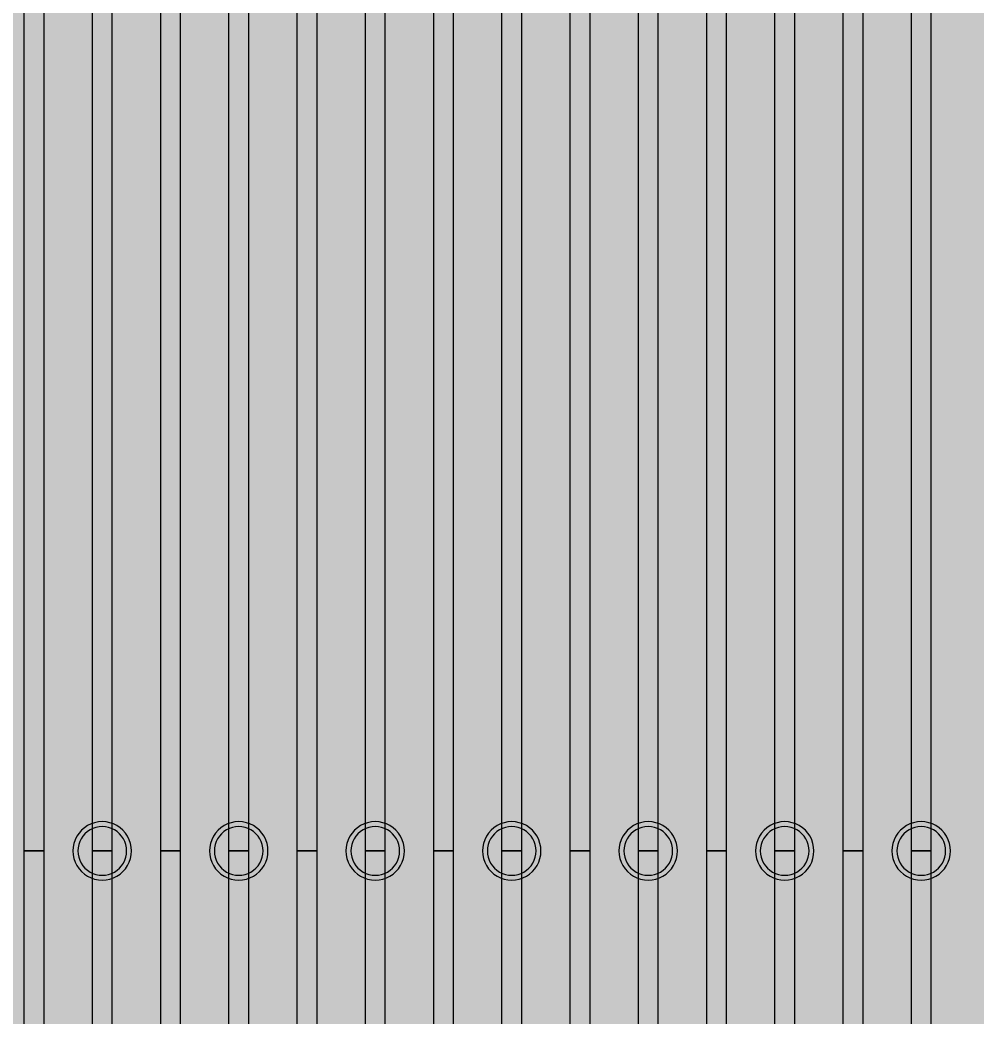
# Model space of a CAD drawing. Header units: metres. Extents: x -7231 to 10969, y -37556 to 1873.
# Drawn here: x 1087.1 to 1185.2, y -16649 to -16546.6 of the extents above; entities that cross this region are included whole.
import ezdxf

# ---------------------------------------------------------------- set-up
doc = ezdxf.new("R2010")
doc.units = ezdxf.units.M
for name, color, linetype in [('Metal1', 4, 'CONTINUOUS'), ('Metal2', 3, 'CONTINUOUS'), ('Polyimide', 7, 'CONTINUOUS')]:
    doc.layers.add(name, color=color, linetype=linetype)

msp = doc.modelspace()

# ---------------------------------------------------------------- hatches: boundary and pattern name
at = {"layer": 'Polyimide'}
msp.add_hatch(color=7, dxfattribs=at).paths.add_polyline_path([(4065.69, -468), (4066.67, -501.99), (4068.51, -535.99), (4071.41, -569.99), (4075.54, -603.99), (4081.04, -637.99), (4088.01, -671.99), (4096.52, -705.98), (4106.62, -739.98), (4118.33, -773.98), (4131.63, -807.98), (4146.49, -841.98), (4162.87, -875.98), (4180.68, -909.97), (4199.83, -943.97), (4220.22, -977.97), (4241.73, -1011.97), (4264.21, -1045.97), (4287.52, -1079.96), (4311.51, -1113.96), (4336.01, -1147.96), (4360.86, -1181.96), (4385.88, -1215.96), (4410.89, -1249.96), (4435.74, -1283.95), (4460.24, -1317.95), (4484.23, -1351.95), (4507.54, -1385.95), (4530.02, -1419.95), (4551.53, -1453.94), (4571.92, -1487.94), (4591.07, -1521.94), (4608.88, -1555.94), (4625.26, -1589.94), (4640.12, -1623.94), (4653.42, -1657.93), (4665.13, -1691.93), (4675.23, -1725.93), (4683.74, -1759.93), (4690.71, -1793.93), (4696.21, -1827.93), (4700.34, -1861.92), (4703.24, -1895.92), (4705.08, -1929.92), (4706.06, -1963.92), (4706.44, -1997.92), (4706.5, -2031.91), (4706.5, -4793.02), (4709.95, -4838.39), (4720.22, -4882.71), (4737.08, -4924.98), (4760.13, -4964.2), (4788.85, -4999.49), (4822.58, -5030.03), (4860.53, -5055.12), (4901.85, -5074.18), (4901.85, -5074.18), (4970.68, -5105.23), (5034.7, -5145.26), (5092.76, -5193.54), (5143.8, -5249.19), (5186.89, -5311.2), (5221.24, -5378.44), (5246.23, -5449.69), (5261.41, -5523.66), (5266.5, -5599), (5261.41, -5674.34), (5246.23, -5748.31), (5221.24, -5819.56), (5186.89, -5886.8), (5143.8, -5948.81), (5092.76, -6004.46), (5034.7, -6052.74), (4970.68, -6092.77), (4901.85, -6123.82), (4860.53, -6142.88), (4822.58, -6167.97), (4788.85, -6198.51), (4760.13, -6233.8), (4737.08, -6273.02), (4720.22, -6315.29), (4709.95, -6359.61), (4706.5, -6404.98), (4706.5, -9221.52), (4709.95, -9266.88), (4720.22, -9311.21), (4737.08, -9353.47), (4760.13, -9392.7), (4788.85, -9427.98), (4822.58, -9458.52), (4860.53, -9483.61), (4901.85, -9502.67), (4970.68, -9533.72), (5034.7, -9573.75), (5092.76, -9622.03), (5143.8, -9677.68), (5186.89, -9739.69), (5221.24, -9806.94), (5246.23, -9878.19), (5261.41, -9952.16), (5266.5, -10027.49), (5261.41, -10102.83), (5246.23, -10176.8), (5221.24, -10248.05), (5186.89, -10315.3), (5143.8, -10377.31), (5092.76, -10432.96), (5034.7, -10481.24), (4970.68, -10521.27), (4901.85, -10552.32), (4860.53, -10571.38), (4822.58, -10596.46), (4788.85, -10627), (4760.13, -10662.29), (4737.08, -10701.52), (4720.22, -10743.78), (4709.95, -10788.1), (4706.5, -10833.47), (4706.5, -13650.01), (4709.95, -13695.38), (4720.22, -13739.7), (4737.08, -13781.96), (4760.13, -13821.19), (4788.85, -13856.48), (4822.58, -13887.02), (4860.53, -13912.11), (4901.85, -13931.17), (4970.68, -13962.22), (5034.7, -14002.25), (5092.76, -14050.53), (5143.8, -14106.18), (5186.89, -14168.19), (5221.24, -14235.43), (5246.23, -14306.68), (5261.41, -14380.65), (5266.5, -14455.99), (5261.41, -14531.33), (5246.23, -14605.29), (5221.24, -14676.55), (5186.89, -14743.79), (5143.8, -14805.8), (5092.76, -14861.45), (5034.7, -14909.73), (4970.68, -14949.76), (4901.85, -14980.81), (4860.53, -14999.87), (4822.58, -15024.96), (4788.85, -15055.5), (4760.13, -15090.79), (4737.08, -15130.01), (4720.22, -15172.27), (4709.95, -15216.6), (4706.5, -15261.97), (4706.5, -15455.99), (4720.95, -15750.04), (4764.14, -16041.26), (4835.68, -16326.84), (4934.86, -16604.04), (5060.74, -16870.18), (5212.09, -17122.7), (5387.47, -17359.17), (5585.18, -17577.31), (5803.32, -17775.02), (6039.79, -17950.4), (6292.31, -18101.75), (6558.45, -18227.63), (6835.65, -18326.81), (7121.23, -18398.34), (7412.45, -18441.54), (7706.5, -18455.99), (9969.01, -18455.99), (10047.42, -18459.84), (10125.08, -18471.36), (10201.23, -18490.44), (10275.15, -18516.89), (10346.12, -18550.45), (10413.46, -18590.81), (10476.52, -18637.58), (10534.69, -18690.3), (10587.41, -18748.47), (10634.18, -18811.53), (10674.54, -18878.87), (10708.11, -18949.84), (10734.56, -19023.76), (10753.63, -19099.92), (10765.15, -19177.58), (10769.01, -19255.99), (10769.01, -20895.8), (10730.24, -20951.41), (10694.6, -21009.08), (10662.21, -21068.63), (10633.17, -21129.89), (10607.55, -21192.66), (10585.45, -21256.74), (10566.93, -21321.96), (10552.05, -21388.09), (10540.84, -21454.95), (10533.35, -21522.33), (10529.6, -21590.02), (10529.6, -21657.81), (10533.35, -21725.5), (10540.84, -21792.87), (10552.05, -21859.73), (10566.93, -21925.87), (10585.45, -21991.08), (10607.55, -22055.17), (10633.17, -22117.94), (10662.21, -22179.19), (10694.6, -22238.74), (10730.24, -22296.41), (10769.01, -22352.03), (10769.01, -32454.24), (10728.74, -32510.49), (10691.72, -32568.92), (10658.05, -32629.35), (10627.85, -32691.58), (10601.2, -32755.42), (10578.21, -32820.67), (10558.93, -32887.1), (10543.44, -32954.52), (10531.77, -33022.71), (10523.97, -33091.44), (10520.07, -33160.51), (10520.07, -33229.69), (10523.97, -33298.75), (10531.77, -33367.49), (10543.44, -33435.67), (10558.93, -33503.09), (10578.21, -33569.53), (10601.2, -33634.77), (10627.85, -33698.61), (10658.05, -33760.85), (10691.72, -33821.28), (10728.74, -33879.71), (10769.01, -33935.96), (10769.01, -36556), (10765.15, -36634.41), (10753.63, -36712.07), (10734.56, -36788.23), (10708.11, -36862.15), (10674.54, -36933.12), (10634.18, -37000.46), (10587.41, -37063.51), (10534.69, -37121.69), (10476.52, -37174.41), (10413.46, -37221.18), (10346.12, -37261.54), (10275.15, -37295.1), (10201.23, -37321.55), (10125.08, -37340.63), (10047.42, -37352.15), (9969.01, -37356), (-6231.01, -37356), (-6309.42, -37352.15), (-6387.08, -37340.63), (-6463.23, -37321.55), (-6537.15, -37295.1), (-6608.12, -37261.54), (-6675.46, -37221.18), (-6738.52, -37174.41), (-6796.69, -37121.69), (-6849.41, -37063.51), (-6896.18, -37000.46), (-6936.54, -36933.12), (-6970.11, -36862.15), (-6996.56, -36788.23), (-7015.63, -36712.07), (-7027.15, -36634.41), (-7031.01, -36556), (-7031.01, -33936), (-6990.74, -33879.75), (-6953.7, -33821.31), (-6920.03, -33760.88), (-6889.82, -33698.64), (-6863.18, -33634.8), (-6840.18, -33569.55), (-6820.9, -33503.11), (-6805.4, -33435.69), (-6793.74, -33367.49), (-6785.94, -33298.75), (-6782.03, -33229.68), (-6782.03, -33160.5), (-6785.94, -33091.43), (-6793.74, -33022.69), (-6805.4, -32954.5), (-6820.9, -32887.07), (-6840.18, -32820.63), (-6863.18, -32755.39), (-6889.82, -32691.54), (-6920.03, -32629.3), (-6953.7, -32568.87), (-6990.74, -32510.43), (-7031.01, -32454.18), (-7031.01, -22364.83), (-6990.74, -22308.58), (-6953.7, -22250.14), (-6920.03, -22189.71), (-6889.82, -22127.47), (-6863.18, -22063.62), (-6840.18, -21998.38), (-6820.9, -21931.94), (-6805.4, -21864.51), (-6793.74, -21796.32), (-6785.94, -21727.58), (-6782.03, -21658.51), (-6782.03, -21589.33), (-6785.94, -21520.26), (-6793.74, -21451.52), (-6805.4, -21383.32), (-6820.9, -21315.9), (-6840.18, -21249.46), (-6863.18, -21184.21), (-6889.82, -21120.37), (-6920.03, -21058.13), (-6953.7, -20997.7), (-6990.74, -20939.26), (-7031.01, -20883.01), (-7031.01, -19255.99), (-7027.15, -19177.58), (-7015.63, -19099.92), (-6996.56, -19023.76), (-6970.11, -18949.84), (-6936.54, -18878.87), (-6896.18, -18811.53), (-6849.41, -18748.47), (-6796.69, -18690.3), (-6738.52, -18637.58), (-6675.46, -18590.81), (-6608.12, -18550.45), (-6537.15, -18516.89), (-6463.23, -18490.44), (-6387.08, -18471.36), (-6309.42, -18459.84), (-6231.01, -18455.99), (-3968.5, -18455.99), (-3674.45, -18441.54), (-3383.23, -18398.34), (-3097.65, -18326.81), (-2820.45, -18227.63), (-2554.31, -18101.75), (-2301.79, -17950.4), (-2065.32, -17775.02), (-1847.18, -17577.31), (-1649.47, -17359.17), (-1474.09, -17122.7), (-1322.74, -16870.18), (-1196.86, -16604.04), (-1097.68, -16326.84), (-1026.14, -16041.26), (-982.95, -15750.04), (-968.5, -15455.99), (-968.5, -15261.97), (-971.95, -15216.6), (-982.22, -15172.27), (-999.08, -15130.01), (-1022.13, -15090.79), (-1050.85, -15055.5), (-1084.58, -15024.96), (-1122.53, -14999.87), (-1163.85, -14980.81), (-1232.68, -14949.76), (-1296.7, -14909.73), (-1354.76, -14861.45), (-1405.8, -14805.8), (-1448.89, -14743.79), (-1483.24, -14676.55), (-1508.23, -14605.29), (-1523.41, -14531.33), (-1528.5, -14455.99), (-1523.41, -14380.65), (-1508.23, -14306.68), (-1483.24, -14235.43), (-1448.89, -14168.19), (-1405.8, -14106.18), (-1354.76, -14050.53), (-1296.7, -14002.25), (-1232.68, -13962.22), (-1163.85, -13931.17), (-1122.53, -13912.11), (-1084.58, -13887.02), (-1050.85, -13856.48), (-1022.13, -13821.19), (-999.08, -13781.96), (-982.22, -13739.7), (-971.95, -13695.38), (-968.5, -13650.01), (-968.5, -12309.64), (-971.95, -12264.27), (-982.22, -12219.94), (-999.08, -12177.68), (-1022.13, -12138.46), (-1050.85, -12103.17), (-1084.58, -12072.63), (-1122.53, -12047.54), (-1163.85, -12028.48), (-1232.68, -11997.43), (-1296.7, -11957.4), (-1354.76, -11909.12), (-1405.8, -11853.47), (-1448.89, -11791.46), (-1483.24, -11724.22), (-1508.23, -11652.96), (-1523.41, -11579), (-1528.5, -11503.66), (-1523.41, -11428.32), (-1508.23, -11354.35), (-1483.24, -11283.1), (-1448.89, -11215.86), (-1405.8, -11153.85), (-1354.76, -11098.2), (-1296.7, -11049.92), (-1232.68, -11009.89), (-1163.85, -10978.84), (-1122.53, -10959.78), (-1084.58, -10934.69), (-1050.85, -10904.15), (-1022.13, -10868.86), (-999.08, -10829.63), (-982.22, -10787.37), (-971.95, -10743.05), (-968.5, -10697.68), (-968.5, -9357.31), (-971.95, -9311.94), (-982.22, -9267.62), (-999.08, -9225.35), (-1022.13, -9186.13), (-1050.85, -9150.84), (-1084.58, -9120.3), (-1122.53, -9095.21), (-1163.85, -9076.15), (-1163.85, -9076.15), (-1232.68, -9045.1), (-1296.7, -9005.07), (-1354.76, -8956.79), (-1405.8, -8901.14), (-1448.89, -8839.13), (-1483.24, -8771.89), (-1508.23, -8700.64), (-1523.41, -8626.67), (-1528.5, -8551.33), (-1523.41, -8475.99), (-1508.23, -8402.02), (-1483.24, -8330.77), (-1448.89, -8263.53), (-1405.8, -8201.52), (-1354.76, -8145.87), (-1296.7, -8097.59), (-1232.68, -8057.56), (-1163.85, -8026.51), (-1163.85, -8026.51), (-1122.53, -8007.45), (-1084.58, -7982.36), (-1050.85, -7951.82), (-1022.13, -7916.53), (-999.08, -7877.31), (-982.22, -7835.04), (-971.95, -7790.72), (-968.5, -7745.35), (-968.5, -6404.98), (-971.95, -6359.61), (-982.22, -6315.29), (-999.08, -6273.02), (-1022.13, -6233.8), (-1050.85, -6198.51), (-1084.58, -6167.97), (-1122.53, -6142.88), (-1163.85, -6123.82), (-1163.85, -6123.82), (-1232.68, -6092.77), (-1296.7, -6052.74), (-1354.76, -6004.46), (-1405.8, -5948.81), (-1448.89, -5886.8), (-1483.24, -5819.56), (-1508.23, -5748.31), (-1523.41, -5674.34), (-1528.5, -5599), (-1523.41, -5523.66), (-1508.23, -5449.69), (-1483.24, -5378.44), (-1448.89, -5311.2), (-1405.8, -5249.19), (-1354.76, -5193.54), (-1296.7, -5145.26), (-1232.68, -5105.23), (-1163.85, -5074.18), (-1163.85, -5074.18), (-1122.53, -5055.12), (-1084.58, -5030.03), (-1050.85, -4999.49), (-1022.13, -4964.2), (-999.08, -4924.98), (-982.22, -4882.71), (-971.95, -4838.39), (-968.5, -4793.02), (-968.5, -2031.91), (-968.44, -1997.92), (-968.06, -1963.92), (-967.05, -1929.92), (-965.18, -1895.92), (-962.22, -1861.92), (-958.01, -1827.93), (-952.41, -1793.93), (-945.31, -1759.93), (-936.64, -1725.93), (-926.35, -1691.93), (-914.43, -1657.93), (-900.88, -1623.94), (-885.74, -1589.94), (-869.05, -1555.94), (-850.91, -1521.94), (-831.4, -1487.94), (-810.63, -1453.94), (-788.72, -1419.95), (-765.82, -1385.95), (-742.07, -1351.95), (-717.63, -1317.95), (-692.67, -1283.95), (-667.36, -1249.96), (-641.88, -1215.96), (-616.39, -1181.96), (-591.08, -1147.96), (-566.12, -1113.96), (-541.68, -1079.96), (-517.93, -1045.97), (-495.03, -1011.97), (-473.12, -977.97), (-452.35, -943.97), (-432.84, -909.97), (-414.7, -875.98), (-398.01, -841.98), (-382.87, -807.98), (-369.32, -773.98), (-357.4, -739.98), (-347.11, -705.98), (-338.44, -671.99), (-331.34, -637.99), (-325.74, -603.99), (-321.53, -569.99), (-318.57, -535.99), (-316.7, -501.99), (-315.69, -468), (-315.31, -434), (-315.25, -400), (-315.25, 401), (-315.25, 451), (-315.25, 1644), (-270.25, 1644), (-270.03, 1637.13), (-269.35, 1630.29), (-268.23, 1623.52), (-266.67, 1616.82), (-264.68, 1610.25), (-262.26, 1603.82), (-259.42, 1597.56), (-256.18, 1591.5), (-252.55, 1585.67), (-248.55, 1580.08), (-244.19, 1574.77), (-239.5, 1569.75), (-234.48, 1565.06), (-229.17, 1560.7), (-223.58, 1556.7), (-217.75, 1553.07), (-211.69, 1549.83), (-205.43, 1546.99), (-199, 1544.57), (-192.43, 1542.58), (-185.73, 1541.02), (-178.96, 1539.9), (-172.12, 1539.22), (-165.25, 1539), (-158.38, 1539.22), (-151.54, 1539.9), (-144.77, 1541.02), (-138.07, 1542.58), (-131.5, 1544.57), (-125.07, 1546.99), (-118.81, 1549.83), (-112.75, 1553.07), (-106.92, 1556.7), (-101.33, 1560.7), (-96.02, 1565.06), (-91, 1569.75), (-86.31, 1574.77), (-81.95, 1580.08), (-77.95, 1585.67), (-74.32, 1591.5), (-71.08, 1597.56), (-68.24, 1603.82), (-65.82, 1610.25), (-63.83, 1616.82), (-62.27, 1623.52), (-61.15, 1630.29), (-60.47, 1637.13), (-60.25, 1644), (1853, 1644), (1853, 1573), (3815.25, 1573), (3815.46, 1579.54), (3816.11, 1586.05), (3817.17, 1592.51), (3818.66, 1598.88), (3820.56, 1605.14), (3822.86, 1611.27), (3825.56, 1617.23), (3828.65, 1623), (3832.1, 1628.56), (3835.91, 1633.88), (3840.07, 1638.93), (3844.54, 1643.71), (3849.32, 1648.18), (3854.37, 1652.34), (3859.69, 1656.15), (3865.25, 1659.6), (3871.02, 1662.69), (3876.98, 1665.39), (3883.11, 1667.69), (3889.37, 1669.59), (3895.74, 1671.08), (3902.2, 1672.14), (3908.71, 1672.79), (3915.25, 1673), (3921.79, 1672.79), (3928.3, 1672.14), (3934.76, 1671.08), (3941.13, 1669.59), (3947.39, 1667.69), (3953.52, 1665.39), (3959.48, 1662.69), (3965.25, 1659.6), (3970.81, 1656.15), (3976.13, 1652.34), (3981.18, 1648.18), (3985.96, 1643.71), (3990.43, 1638.93), (3994.59, 1633.88), (3998.4, 1628.56), (4001.85, 1623), (4004.94, 1617.23), (4007.64, 1611.27), (4009.94, 1605.14), (4011.84, 1598.88), (4013.33, 1592.51), (4014.39, 1586.05), (4015.04, 1579.54), (4015.25, 1573), (4065.25, 1573), (4065.25, 451), (4065.25, 401), (4065.25, -400), (4065.31, -434), (4065.69, -468)])

# ---------------------------------------------------------------- linework, layer by layer
at = {"layer": 'Metal1'}
for points in [[(1089.5, -2032), (1089.5, -16631.91), (1087.5, -16631.91), (1087.5, -2031.83)], [(1096.5, -2032), (1096.5, -16631.91), (1094.5, -16631.91), (1094.5, -2031.83)], [(1103.5, -2031.99), (1103.5, -16631.91), (1101.5, -16631.91), (1101.5, -2031.83)], [(1110.5, -2031.99), (1110.5, -16631.91), (1108.5, -16631.91), (1108.5, -2031.84)], [(1117.5, -2031.99), (1117.5, -16631.91), (1115.5, -16631.91), (1115.5, -2031.84)], [(1124.5, -2031.99), (1124.5, -16631.91), (1122.5, -16631.91), (1122.5, -2031.84)], [(1131.5, -2031.99), (1131.5, -16631.91), (1129.5, -16631.91), (1129.5, -2031.84)], [(1138.5, -2031.99), (1138.5, -16631.91), (1136.5, -16631.91), (1136.5, -2031.84)], [(1145.5, -2031.99), (1145.5, -16631.91), (1143.5, -16631.91), (1143.5, -2031.84)], [(1152.5, -2031.99), (1152.5, -16631.91), (1150.5, -16631.91), (1150.5, -2031.84)], [(1159.5, -2031.99), (1159.5, -16631.91), (1157.5, -16631.91), (1157.5, -2031.84)], [(1166.5, -2031.98), (1166.5, -16631.91), (1164.5, -16631.91), (1164.5, -2031.84)], [(1173.5, -2031.98), (1173.5, -16631.91), (1171.5, -16631.91), (1171.5, -2031.85)], [(1180.5, -2031.98), (1180.5, -16631.91), (1178.5, -16631.91), (1178.5, -2031.85)], [(1137.16, -17789.72), (1130.07, -17767.22), (1122.98, -17744.72), (1115.9, -17722.22), (1108.81, -17699.72), (1101.72, -17677.22), (1094.63, -17654.72), (1090.36, -17641.14), (1087.5, -17622.55), (1087.5, -16631.91), (1089.5, -16631.91), (1089.5, -17622.4), (1092.31, -17640.69), (1096.54, -17654.11), (1103.63, -17676.62), (1110.72, -17699.12), (1117.8, -17721.62), (1124.89, -17744.12), (1131.98, -17766.62), (1139.07, -17789.12)], [(1150.27, -17789.71), (1143.31, -17767.21), (1136.35, -17744.71), (1129.39, -17722.21), (1122.43, -17699.71), (1115.47, -17677.21), (1108.51, -17654.71), (1104.31, -17641.14), (1101.5, -17622.57), (1101.5, -16631.91), (1103.5, -16631.91), (1103.5, -17622.42), (1106.26, -17640.69), (1110.42, -17654.12), (1117.38, -17676.62), (1124.34, -17699.12), (1131.3, -17721.62), (1138.26, -17744.12), (1145.22, -17766.62), (1152.18, -17789.12)], [(1163.38, -17789.71), (1156.54, -17767.21), (1149.71, -17744.71), (1142.88, -17722.21), (1136.04, -17699.71), (1129.21, -17677.21), (1122.38, -17654.71), (1118.26, -17641.13), (1115.5, -17622.58), (1115.5, -16631.91), (1117.5, -16631.91), (1117.5, -17622.43), (1120.21, -17640.7), (1124.29, -17654.12), (1131.12, -17676.63), (1137.96, -17699.13), (1144.79, -17721.63), (1151.62, -17744.13), (1158.46, -17766.63), (1165.29, -17789.13)], [(1176.49, -17789.71), (1169.78, -17767.2), (1163.07, -17744.7), (1156.37, -17722.2), (1149.66, -17699.7), (1142.95, -17677.2), (1136.25, -17654.7), (1132.2, -17641.13), (1129.5, -17622.6), (1129.5, -16631.91), (1131.5, -16631.91), (1131.5, -17622.45), (1134.16, -17640.7), (1138.16, -17654.13), (1144.87, -17676.63), (1151.58, -17699.13), (1158.28, -17721.63), (1164.99, -17744.13), (1171.7, -17766.63), (1178.4, -17789.13)], [(1189.59, -17789.7), (1183.01, -17767.2), (1176.44, -17744.7), (1169.86, -17722.2), (1163.28, -17699.7), (1156.7, -17677.2), (1150.12, -17654.7), (1146.15, -17641.13), (1143.5, -17622.61), (1143.5, -16631.91), (1145.5, -16631.91), (1145.5, -17622.47), (1148.11, -17640.7), (1152.04, -17654.13), (1158.62, -17676.64), (1165.2, -17699.14), (1171.78, -17721.64), (1178.36, -17744.14), (1184.93, -17766.64), (1191.51, -17789.14)], [(1202.7, -17789.7), (1196.25, -17767.19), (1189.8, -17744.69), (1183.35, -17722.19), (1176.89, -17699.69), (1170.44, -17677.19), (1163.99, -17654.69), (1160.1, -17641.12), (1157.5, -17622.62), (1157.5, -16631.91), (1159.5, -16631.91), (1159.5, -17622.48), (1162.06, -17640.71), (1165.91, -17654.14), (1172.37, -17676.64), (1178.82, -17699.14), (1185.27, -17721.64), (1191.72, -17744.14), (1198.17, -17766.64), (1204.62, -17789.14)], [(1215.81, -17789.69), (1209.49, -17767.19), (1203.16, -17744.69), (1196.84, -17722.19), (1190.51, -17699.69), (1184.19, -17677.19), (1177.86, -17654.69), (1174.05, -17641.12), (1171.5, -17622.63), (1171.5, -16631.91), (1173.5, -16631.91), (1173.5, -17622.5), (1176.01, -17640.71), (1179.79, -17654.14), (1186.11, -17676.65), (1192.44, -17699.15), (1198.76, -17721.65), (1205.09, -17744.15), (1211.41, -17766.65), (1217.74, -17789.15)]]:
    msp.add_lwpolyline(points, dxfattribs=at)
for points in [[(1098.5, -16631.91), (1098.47, -16631.52), (1098.4, -16631.14), (1098.27, -16630.77), (1098.1, -16630.41), (1097.88, -16630.09), (1097.62, -16629.79), (1097.33, -16629.53), (1097, -16629.32), (1096.65, -16629.14), (1096.28, -16629.02), (1095.89, -16628.94), (1095.5, -16628.91), (1095.11, -16628.94), (1094.72, -16629.02), (1094.35, -16629.14), (1094, -16629.32), (1093.67, -16629.53), (1093.38, -16629.79), (1093.12, -16630.09), (1092.9, -16630.41), (1092.73, -16630.77), (1092.6, -16631.14), (1092.53, -16631.52), (1092.5, -16631.91), (1092.53, -16632.31), (1092.6, -16632.69), (1092.73, -16633.06), (1092.9, -16633.41), (1093.12, -16633.74), (1093.38, -16634.04), (1093.67, -16634.29), (1094, -16634.51), (1094.35, -16634.69), (1094.72, -16634.81), (1095.11, -16634.89), (1095.5, -16634.91), (1095.89, -16634.89), (1096.28, -16634.81), (1096.65, -16634.69), (1097, -16634.51), (1097.33, -16634.29), (1097.62, -16634.04), (1097.88, -16633.74), (1098.1, -16633.41), (1098.27, -16633.06), (1098.4, -16632.69), (1098.47, -16632.31), (1098.5, -16631.91)], [(1112.5, -16631.91), (1112.47, -16631.52), (1112.4, -16631.14), (1112.27, -16630.77), (1112.1, -16630.41), (1111.88, -16630.09), (1111.62, -16629.79), (1111.33, -16629.53), (1111, -16629.32), (1110.65, -16629.14), (1110.28, -16629.02), (1109.89, -16628.94), (1109.5, -16628.91), (1109.11, -16628.94), (1108.72, -16629.02), (1108.35, -16629.14), (1108, -16629.32), (1107.67, -16629.53), (1107.38, -16629.79), (1107.12, -16630.09), (1106.9, -16630.41), (1106.73, -16630.77), (1106.6, -16631.14), (1106.53, -16631.52), (1106.5, -16631.91), (1106.53, -16632.31), (1106.6, -16632.69), (1106.73, -16633.06), (1106.9, -16633.41), (1107.12, -16633.74), (1107.38, -16634.04), (1107.67, -16634.29), (1108, -16634.51), (1108.35, -16634.69), (1108.72, -16634.81), (1109.11, -16634.89), (1109.5, -16634.91), (1109.89, -16634.89), (1110.28, -16634.81), (1110.65, -16634.69), (1111, -16634.51), (1111.33, -16634.29), (1111.62, -16634.04), (1111.88, -16633.74), (1112.1, -16633.41), (1112.27, -16633.06), (1112.4, -16632.69), (1112.47, -16632.31), (1112.5, -16631.91)], [(1126.5, -16631.91), (1126.47, -16631.52), (1126.4, -16631.14), (1126.27, -16630.77), (1126.1, -16630.41), (1125.88, -16630.09), (1125.62, -16629.79), (1125.33, -16629.53), (1125, -16629.32), (1124.65, -16629.14), (1124.28, -16629.02), (1123.89, -16628.94), (1123.5, -16628.91), (1123.11, -16628.94), (1122.72, -16629.02), (1122.35, -16629.14), (1122, -16629.32), (1121.67, -16629.53), (1121.38, -16629.79), (1121.12, -16630.09), (1120.9, -16630.41), (1120.73, -16630.77), (1120.6, -16631.14), (1120.53, -16631.52), (1120.5, -16631.91), (1120.53, -16632.31), (1120.6, -16632.69), (1120.73, -16633.06), (1120.9, -16633.41), (1121.12, -16633.74), (1121.38, -16634.04), (1121.67, -16634.29), (1122, -16634.51), (1122.35, -16634.69), (1122.72, -16634.81), (1123.11, -16634.89), (1123.5, -16634.91), (1123.89, -16634.89), (1124.28, -16634.81), (1124.65, -16634.69), (1125, -16634.51), (1125.33, -16634.29), (1125.62, -16634.04), (1125.88, -16633.74), (1126.1, -16633.41), (1126.27, -16633.06), (1126.4, -16632.69), (1126.47, -16632.31), (1126.5, -16631.91)], [(1140.5, -16631.91), (1140.47, -16631.52), (1140.4, -16631.14), (1140.27, -16630.77), (1140.1, -16630.41), (1139.88, -16630.09), (1139.62, -16629.79), (1139.33, -16629.53), (1139, -16629.32), (1138.65, -16629.14), (1138.28, -16629.02), (1137.89, -16628.94), (1137.5, -16628.91), (1137.11, -16628.94), (1136.72, -16629.02), (1136.35, -16629.14), (1136, -16629.32), (1135.67, -16629.53), (1135.38, -16629.79), (1135.12, -16630.09), (1134.9, -16630.41), (1134.73, -16630.77), (1134.6, -16631.14), (1134.53, -16631.52), (1134.5, -16631.91), (1134.53, -16632.31), (1134.6, -16632.69), (1134.73, -16633.06), (1134.9, -16633.41), (1135.12, -16633.74), (1135.38, -16634.04), (1135.67, -16634.29), (1136, -16634.51), (1136.35, -16634.69), (1136.72, -16634.81), (1137.11, -16634.89), (1137.5, -16634.91), (1137.89, -16634.89), (1138.28, -16634.81), (1138.65, -16634.69), (1139, -16634.51), (1139.33, -16634.29), (1139.62, -16634.04), (1139.88, -16633.74), (1140.1, -16633.41), (1140.27, -16633.06), (1140.4, -16632.69), (1140.47, -16632.31), (1140.5, -16631.91)], [(1154.5, -16631.91), (1154.47, -16631.52), (1154.4, -16631.14), (1154.27, -16630.77), (1154.1, -16630.41), (1153.88, -16630.09), (1153.62, -16629.79), (1153.33, -16629.53), (1153, -16629.32), (1152.65, -16629.14), (1152.28, -16629.02), (1151.89, -16628.94), (1151.5, -16628.91), (1151.11, -16628.94), (1150.72, -16629.02), (1150.35, -16629.14), (1150, -16629.32), (1149.67, -16629.53), (1149.38, -16629.79), (1149.12, -16630.09), (1148.9, -16630.41), (1148.73, -16630.77), (1148.6, -16631.14), (1148.53, -16631.52), (1148.5, -16631.91), (1148.53, -16632.31), (1148.6, -16632.69), (1148.73, -16633.06), (1148.9, -16633.41), (1149.12, -16633.74), (1149.38, -16634.04), (1149.67, -16634.29), (1150, -16634.51), (1150.35, -16634.69), (1150.72, -16634.81), (1151.11, -16634.89), (1151.5, -16634.91), (1151.89, -16634.89), (1152.28, -16634.81), (1152.65, -16634.69), (1153, -16634.51), (1153.33, -16634.29), (1153.62, -16634.04), (1153.88, -16633.74), (1154.1, -16633.41), (1154.27, -16633.06), (1154.4, -16632.69), (1154.47, -16632.31), (1154.5, -16631.91)], [(1168.5, -16631.91), (1168.47, -16631.52), (1168.4, -16631.14), (1168.27, -16630.77), (1168.1, -16630.41), (1167.88, -16630.09), (1167.62, -16629.79), (1167.33, -16629.53), (1167, -16629.32), (1166.65, -16629.14), (1166.28, -16629.02), (1165.89, -16628.94), (1165.5, -16628.91), (1165.11, -16628.94), (1164.72, -16629.02), (1164.35, -16629.14), (1164, -16629.32), (1163.67, -16629.53), (1163.38, -16629.79), (1163.12, -16630.09), (1162.9, -16630.41), (1162.73, -16630.77), (1162.6, -16631.14), (1162.53, -16631.52), (1162.5, -16631.91), (1162.53, -16632.31), (1162.6, -16632.69), (1162.73, -16633.06), (1162.9, -16633.41), (1163.12, -16633.74), (1163.38, -16634.04), (1163.67, -16634.29), (1164, -16634.51), (1164.35, -16634.69), (1164.72, -16634.81), (1165.11, -16634.89), (1165.5, -16634.91), (1165.89, -16634.89), (1166.28, -16634.81), (1166.65, -16634.69), (1167, -16634.51), (1167.33, -16634.29), (1167.62, -16634.04), (1167.88, -16633.74), (1168.1, -16633.41), (1168.27, -16633.06), (1168.4, -16632.69), (1168.47, -16632.31), (1168.5, -16631.91)], [(1182.5, -16631.91), (1182.47, -16631.52), (1182.4, -16631.14), (1182.27, -16630.77), (1182.1, -16630.41), (1181.88, -16630.09), (1181.62, -16629.79), (1181.33, -16629.53), (1181, -16629.32), (1180.65, -16629.14), (1180.28, -16629.02), (1179.89, -16628.94), (1179.5, -16628.91), (1179.11, -16628.94), (1178.72, -16629.02), (1178.35, -16629.14), (1178, -16629.32), (1177.67, -16629.53), (1177.38, -16629.79), (1177.12, -16630.09), (1176.9, -16630.41), (1176.73, -16630.77), (1176.6, -16631.14), (1176.53, -16631.52), (1176.5, -16631.91), (1176.53, -16632.31), (1176.6, -16632.69), (1176.73, -16633.06), (1176.9, -16633.41), (1177.12, -16633.74), (1177.38, -16634.04), (1177.67, -16634.29), (1178, -16634.51), (1178.35, -16634.69), (1178.72, -16634.81), (1179.11, -16634.89), (1179.5, -16634.91), (1179.89, -16634.89), (1180.28, -16634.81), (1180.65, -16634.69), (1181, -16634.51), (1181.33, -16634.29), (1181.62, -16634.04), (1181.88, -16633.74), (1182.1, -16633.41), (1182.27, -16633.06), (1182.4, -16632.69), (1182.47, -16632.31), (1182.5, -16631.91)]]:
    msp.add_lwpolyline(points, close=True, dxfattribs=at)
at = {"layer": 'Metal2'}
for points in [[(1098.5, -16631.91), (1098.47, -16631.52), (1098.4, -16631.14), (1098.27, -16630.77), (1098.1, -16630.41), (1097.88, -16630.09), (1097.62, -16629.79), (1097.33, -16629.53), (1097, -16629.32), (1096.65, -16629.14), (1096.28, -16629.02), (1095.89, -16628.94), (1095.5, -16628.91), (1095.11, -16628.94), (1094.72, -16629.02), (1094.35, -16629.14), (1094, -16629.32), (1093.67, -16629.53), (1093.38, -16629.79), (1093.12, -16630.09), (1092.9, -16630.41), (1092.73, -16630.77), (1092.6, -16631.14), (1092.53, -16631.52), (1092.5, -16631.91), (1092.53, -16632.31), (1092.6, -16632.69), (1092.73, -16633.06), (1092.9, -16633.41), (1093.12, -16633.74), (1093.38, -16634.04), (1093.67, -16634.29), (1094, -16634.51), (1094.35, -16634.69), (1094.72, -16634.81), (1095.11, -16634.89), (1095.5, -16634.91), (1095.89, -16634.89), (1096.28, -16634.81), (1096.65, -16634.69), (1097, -16634.51), (1097.33, -16634.29), (1097.62, -16634.04), (1097.88, -16633.74), (1098.1, -16633.41), (1098.27, -16633.06), (1098.4, -16632.69), (1098.47, -16632.31), (1098.5, -16631.91)], [(1112.5, -16631.91), (1112.47, -16631.52), (1112.4, -16631.14), (1112.27, -16630.77), (1112.1, -16630.41), (1111.88, -16630.09), (1111.62, -16629.79), (1111.33, -16629.53), (1111, -16629.32), (1110.65, -16629.14), (1110.28, -16629.02), (1109.89, -16628.94), (1109.5, -16628.91), (1109.11, -16628.94), (1108.72, -16629.02), (1108.35, -16629.14), (1108, -16629.32), (1107.67, -16629.53), (1107.38, -16629.79), (1107.12, -16630.09), (1106.9, -16630.41), (1106.73, -16630.77), (1106.6, -16631.14), (1106.53, -16631.52), (1106.5, -16631.91), (1106.53, -16632.31), (1106.6, -16632.69), (1106.73, -16633.06), (1106.9, -16633.41), (1107.12, -16633.74), (1107.38, -16634.04), (1107.67, -16634.29), (1108, -16634.51), (1108.35, -16634.69), (1108.72, -16634.81), (1109.11, -16634.89), (1109.5, -16634.91), (1109.89, -16634.89), (1110.28, -16634.81), (1110.65, -16634.69), (1111, -16634.51), (1111.33, -16634.29), (1111.62, -16634.04), (1111.88, -16633.74), (1112.1, -16633.41), (1112.27, -16633.06), (1112.4, -16632.69), (1112.47, -16632.31), (1112.5, -16631.91)], [(1126.5, -16631.91), (1126.47, -16631.52), (1126.4, -16631.14), (1126.27, -16630.77), (1126.1, -16630.41), (1125.88, -16630.09), (1125.62, -16629.79), (1125.33, -16629.53), (1125, -16629.32), (1124.65, -16629.14), (1124.28, -16629.02), (1123.89, -16628.94), (1123.5, -16628.91), (1123.11, -16628.94), (1122.72, -16629.02), (1122.35, -16629.14), (1122, -16629.32), (1121.67, -16629.53), (1121.38, -16629.79), (1121.12, -16630.09), (1120.9, -16630.41), (1120.73, -16630.77), (1120.6, -16631.14), (1120.53, -16631.52), (1120.5, -16631.91), (1120.53, -16632.31), (1120.6, -16632.69), (1120.73, -16633.06), (1120.9, -16633.41), (1121.12, -16633.74), (1121.38, -16634.04), (1121.67, -16634.29), (1122, -16634.51), (1122.35, -16634.69), (1122.72, -16634.81), (1123.11, -16634.89), (1123.5, -16634.91), (1123.89, -16634.89), (1124.28, -16634.81), (1124.65, -16634.69), (1125, -16634.51), (1125.33, -16634.29), (1125.62, -16634.04), (1125.88, -16633.74), (1126.1, -16633.41), (1126.27, -16633.06), (1126.4, -16632.69), (1126.47, -16632.31), (1126.5, -16631.91)], [(1140.5, -16631.91), (1140.47, -16631.52), (1140.4, -16631.14), (1140.27, -16630.77), (1140.1, -16630.41), (1139.88, -16630.09), (1139.62, -16629.79), (1139.33, -16629.53), (1139, -16629.32), (1138.65, -16629.14), (1138.28, -16629.02), (1137.89, -16628.94), (1137.5, -16628.91), (1137.11, -16628.94), (1136.72, -16629.02), (1136.35, -16629.14), (1136, -16629.32), (1135.67, -16629.53), (1135.38, -16629.79), (1135.12, -16630.09), (1134.9, -16630.41), (1134.73, -16630.77), (1134.6, -16631.14), (1134.53, -16631.52), (1134.5, -16631.91), (1134.53, -16632.31), (1134.6, -16632.69), (1134.73, -16633.06), (1134.9, -16633.41), (1135.12, -16633.74), (1135.38, -16634.04), (1135.67, -16634.29), (1136, -16634.51), (1136.35, -16634.69), (1136.72, -16634.81), (1137.11, -16634.89), (1137.5, -16634.91), (1137.89, -16634.89), (1138.28, -16634.81), (1138.65, -16634.69), (1139, -16634.51), (1139.33, -16634.29), (1139.62, -16634.04), (1139.88, -16633.74), (1140.1, -16633.41), (1140.27, -16633.06), (1140.4, -16632.69), (1140.47, -16632.31), (1140.5, -16631.91)], [(1154.5, -16631.91), (1154.47, -16631.52), (1154.4, -16631.14), (1154.27, -16630.77), (1154.1, -16630.41), (1153.88, -16630.09), (1153.62, -16629.79), (1153.33, -16629.53), (1153, -16629.32), (1152.65, -16629.14), (1152.28, -16629.02), (1151.89, -16628.94), (1151.5, -16628.91), (1151.11, -16628.94), (1150.72, -16629.02), (1150.35, -16629.14), (1150, -16629.32), (1149.67, -16629.53), (1149.38, -16629.79), (1149.12, -16630.09), (1148.9, -16630.41), (1148.73, -16630.77), (1148.6, -16631.14), (1148.53, -16631.52), (1148.5, -16631.91), (1148.53, -16632.31), (1148.6, -16632.69), (1148.73, -16633.06), (1148.9, -16633.41), (1149.12, -16633.74), (1149.38, -16634.04), (1149.67, -16634.29), (1150, -16634.51), (1150.35, -16634.69), (1150.72, -16634.81), (1151.11, -16634.89), (1151.5, -16634.91), (1151.89, -16634.89), (1152.28, -16634.81), (1152.65, -16634.69), (1153, -16634.51), (1153.33, -16634.29), (1153.62, -16634.04), (1153.88, -16633.74), (1154.1, -16633.41), (1154.27, -16633.06), (1154.4, -16632.69), (1154.47, -16632.31), (1154.5, -16631.91)], [(1168.5, -16631.91), (1168.47, -16631.52), (1168.4, -16631.14), (1168.27, -16630.77), (1168.1, -16630.41), (1167.88, -16630.09), (1167.62, -16629.79), (1167.33, -16629.53), (1167, -16629.32), (1166.65, -16629.14), (1166.28, -16629.02), (1165.89, -16628.94), (1165.5, -16628.91), (1165.11, -16628.94), (1164.72, -16629.02), (1164.35, -16629.14), (1164, -16629.32), (1163.67, -16629.53), (1163.38, -16629.79), (1163.12, -16630.09), (1162.9, -16630.41), (1162.73, -16630.77), (1162.6, -16631.14), (1162.53, -16631.52), (1162.5, -16631.91), (1162.53, -16632.31), (1162.6, -16632.69), (1162.73, -16633.06), (1162.9, -16633.41), (1163.12, -16633.74), (1163.38, -16634.04), (1163.67, -16634.29), (1164, -16634.51), (1164.35, -16634.69), (1164.72, -16634.81), (1165.11, -16634.89), (1165.5, -16634.91), (1165.89, -16634.89), (1166.28, -16634.81), (1166.65, -16634.69), (1167, -16634.51), (1167.33, -16634.29), (1167.62, -16634.04), (1167.88, -16633.74), (1168.1, -16633.41), (1168.27, -16633.06), (1168.4, -16632.69), (1168.47, -16632.31), (1168.5, -16631.91)], [(1182.5, -16631.91), (1182.47, -16631.52), (1182.4, -16631.14), (1182.27, -16630.77), (1182.1, -16630.41), (1181.88, -16630.09), (1181.62, -16629.79), (1181.33, -16629.53), (1181, -16629.32), (1180.65, -16629.14), (1180.28, -16629.02), (1179.89, -16628.94), (1179.5, -16628.91), (1179.11, -16628.94), (1178.72, -16629.02), (1178.35, -16629.14), (1178, -16629.32), (1177.67, -16629.53), (1177.38, -16629.79), (1177.12, -16630.09), (1176.9, -16630.41), (1176.73, -16630.77), (1176.6, -16631.14), (1176.53, -16631.52), (1176.5, -16631.91), (1176.53, -16632.31), (1176.6, -16632.69), (1176.73, -16633.06), (1176.9, -16633.41), (1177.12, -16633.74), (1177.38, -16634.04), (1177.67, -16634.29), (1178, -16634.51), (1178.35, -16634.69), (1178.72, -16634.81), (1179.11, -16634.89), (1179.5, -16634.91), (1179.89, -16634.89), (1180.28, -16634.81), (1180.65, -16634.69), (1181, -16634.51), (1181.33, -16634.29), (1181.62, -16634.04), (1181.88, -16633.74), (1182.1, -16633.41), (1182.27, -16633.06), (1182.4, -16632.69), (1182.47, -16632.31), (1182.5, -16631.91)]]:
    msp.add_lwpolyline(points, close=True, dxfattribs=at)
for points in [[(1143.71, -17789.72), (1136.69, -17767.22), (1129.67, -17744.72), (1122.64, -17722.22), (1115.62, -17699.71), (1108.59, -17677.21), (1101.57, -17654.71), (1097.33, -17641.14), (1094.5, -17622.56), (1094.5, -16631.91), (1096.5, -16631.91), (1096.5, -17622.41), (1099.29, -17640.69), (1103.48, -17654.12), (1110.5, -17676.62), (1117.53, -17699.12), (1124.55, -17721.62), (1131.57, -17744.12), (1138.6, -17766.62), (1145.62, -17789.12)], [(1156.82, -17789.71), (1149.93, -17767.21), (1143.03, -17744.71), (1136.13, -17722.21), (1129.23, -17699.71), (1122.34, -17677.21), (1115.44, -17654.71), (1111.28, -17641.14), (1108.5, -17622.58), (1108.5, -16631.91), (1110.5, -16631.91), (1110.5, -17622.43), (1113.24, -17640.69), (1117.35, -17654.12), (1124.25, -17676.62), (1131.15, -17699.12), (1138.04, -17721.62), (1144.94, -17744.13), (1151.84, -17766.63), (1158.73, -17789.13)], [(1169.93, -17789.71), (1163.16, -17767.21), (1156.39, -17744.71), (1149.62, -17722.21), (1142.85, -17699.7), (1136.08, -17677.2), (1129.31, -17654.7), (1125.23, -17641.13), (1122.5, -17622.59), (1122.5, -16631.91), (1124.5, -16631.91), (1124.5, -17622.44), (1127.19, -17640.7), (1131.23, -17654.13), (1138, -17676.63), (1144.77, -17699.13), (1151.54, -17721.63), (1158.31, -17744.13), (1165.08, -17766.63), (1171.85, -17789.13)], [(1183.04, -17789.7), (1176.4, -17767.2), (1169.75, -17744.7), (1163.11, -17722.2), (1156.47, -17699.7), (1149.83, -17677.2), (1143.18, -17654.7), (1139.18, -17641.13), (1136.5, -17622.6), (1136.5, -16631.91), (1138.5, -16631.91), (1138.5, -17622.46), (1141.14, -17640.7), (1145.1, -17654.13), (1151.74, -17676.63), (1158.39, -17699.13), (1165.03, -17721.63), (1171.67, -17744.13), (1178.31, -17766.64), (1184.96, -17789.14)], [(1196.15, -17789.7), (1189.63, -17767.2), (1183.12, -17744.7), (1176.6, -17722.2), (1170.09, -17699.69), (1163.57, -17677.19), (1157.05, -17654.69), (1153.13, -17641.13), (1150.5, -17622.62), (1150.5, -16631.91), (1152.5, -16631.91), (1152.5, -17622.47), (1155.09, -17640.7), (1158.98, -17654.14), (1165.49, -17676.64), (1172.01, -17699.14), (1178.52, -17721.64), (1185.04, -17744.14), (1191.55, -17766.64), (1198.07, -17789.14)], [(1209.26, -17789.69), (1202.87, -17767.19), (1196.48, -17744.69), (1190.09, -17722.19), (1183.7, -17699.69), (1177.31, -17677.19), (1170.93, -17654.69), (1167.07, -17641.12), (1164.5, -17622.63), (1164.5, -16631.91), (1166.5, -16631.91), (1166.5, -17622.49), (1169.04, -17640.71), (1172.85, -17654.14), (1179.24, -17676.64), (1185.63, -17699.14), (1192.02, -17721.64), (1198.4, -17744.14), (1204.79, -17766.65), (1211.18, -17789.15)], [(1222.37, -17789.69), (1216.1, -17767.19), (1209.84, -17744.69), (1203.58, -17722.19), (1197.32, -17699.68), (1191.06, -17677.18), (1184.8, -17654.68), (1181.02, -17641.12), (1178.5, -17622.64), (1178.5, -16631.91), (1180.5, -16631.91), (1180.5, -17622.5), (1182.99, -17640.71), (1186.72, -17654.15), (1192.99, -17676.65), (1199.25, -17699.15), (1205.51, -17721.65), (1211.77, -17744.15), (1218.03, -17766.65), (1224.29, -17789.15)]]:
    msp.add_lwpolyline(points, dxfattribs=at)
at = {"layer": 'Via'}
for points in [[(1098, -16631.91), (1097.98, -16631.59), (1097.91, -16631.27), (1097.81, -16630.96), (1097.67, -16630.66), (1097.48, -16630.39), (1097.27, -16630.15), (1097.02, -16629.93), (1096.75, -16629.75), (1096.46, -16629.6), (1096.15, -16629.5), (1095.83, -16629.44), (1095.5, -16629.41), (1095.17, -16629.44), (1094.85, -16629.5), (1094.54, -16629.6), (1094.25, -16629.75), (1093.98, -16629.93), (1093.73, -16630.15), (1093.52, -16630.39), (1093.33, -16630.66), (1093.19, -16630.96), (1093.09, -16631.27), (1093.02, -16631.59), (1093, -16631.91), (1093.02, -16632.24), (1093.09, -16632.56), (1093.19, -16632.87), (1093.33, -16633.16), (1093.52, -16633.44), (1093.73, -16633.68), (1093.98, -16633.9), (1094.25, -16634.08), (1094.54, -16634.22), (1094.85, -16634.33), (1095.17, -16634.39), (1095.5, -16634.41), (1095.83, -16634.39), (1096.15, -16634.33), (1096.46, -16634.22), (1096.75, -16634.08), (1097.02, -16633.9), (1097.27, -16633.68), (1097.48, -16633.44), (1097.67, -16633.16), (1097.81, -16632.87), (1097.91, -16632.56), (1097.98, -16632.24), (1098, -16631.91)], [(1112, -16631.91), (1111.98, -16631.59), (1111.91, -16631.27), (1111.81, -16630.96), (1111.67, -16630.66), (1111.48, -16630.39), (1111.27, -16630.15), (1111.02, -16629.93), (1110.75, -16629.75), (1110.46, -16629.6), (1110.15, -16629.5), (1109.83, -16629.44), (1109.5, -16629.41), (1109.17, -16629.44), (1108.85, -16629.5), (1108.54, -16629.6), (1108.25, -16629.75), (1107.98, -16629.93), (1107.73, -16630.15), (1107.52, -16630.39), (1107.33, -16630.66), (1107.19, -16630.96), (1107.09, -16631.27), (1107.02, -16631.59), (1107, -16631.91), (1107.02, -16632.24), (1107.09, -16632.56), (1107.19, -16632.87), (1107.33, -16633.16), (1107.52, -16633.44), (1107.73, -16633.68), (1107.98, -16633.9), (1108.25, -16634.08), (1108.54, -16634.22), (1108.85, -16634.33), (1109.17, -16634.39), (1109.5, -16634.41), (1109.83, -16634.39), (1110.15, -16634.33), (1110.46, -16634.22), (1110.75, -16634.08), (1111.02, -16633.9), (1111.27, -16633.68), (1111.48, -16633.44), (1111.67, -16633.16), (1111.81, -16632.87), (1111.91, -16632.56), (1111.98, -16632.24), (1112, -16631.91)], [(1126, -16631.91), (1125.98, -16631.59), (1125.91, -16631.27), (1125.81, -16630.96), (1125.67, -16630.66), (1125.48, -16630.39), (1125.27, -16630.15), (1125.02, -16629.93), (1124.75, -16629.75), (1124.46, -16629.6), (1124.15, -16629.5), (1123.83, -16629.44), (1123.5, -16629.41), (1123.17, -16629.44), (1122.85, -16629.5), (1122.54, -16629.6), (1122.25, -16629.75), (1121.98, -16629.93), (1121.73, -16630.15), (1121.52, -16630.39), (1121.33, -16630.66), (1121.19, -16630.96), (1121.09, -16631.27), (1121.02, -16631.59), (1121, -16631.91), (1121.02, -16632.24), (1121.09, -16632.56), (1121.19, -16632.87), (1121.33, -16633.16), (1121.52, -16633.44), (1121.73, -16633.68), (1121.98, -16633.9), (1122.25, -16634.08), (1122.54, -16634.22), (1122.85, -16634.33), (1123.17, -16634.39), (1123.5, -16634.41), (1123.83, -16634.39), (1124.15, -16634.33), (1124.46, -16634.22), (1124.75, -16634.08), (1125.02, -16633.9), (1125.27, -16633.68), (1125.48, -16633.44), (1125.67, -16633.16), (1125.81, -16632.87), (1125.91, -16632.56), (1125.98, -16632.24), (1126, -16631.91)], [(1140, -16631.91), (1139.98, -16631.59), (1139.91, -16631.27), (1139.81, -16630.96), (1139.67, -16630.66), (1139.48, -16630.39), (1139.27, -16630.15), (1139.02, -16629.93), (1138.75, -16629.75), (1138.46, -16629.6), (1138.15, -16629.5), (1137.83, -16629.44), (1137.5, -16629.41), (1137.17, -16629.44), (1136.85, -16629.5), (1136.54, -16629.6), (1136.25, -16629.75), (1135.98, -16629.93), (1135.73, -16630.15), (1135.52, -16630.39), (1135.33, -16630.66), (1135.19, -16630.96), (1135.09, -16631.27), (1135.02, -16631.59), (1135, -16631.91), (1135.02, -16632.24), (1135.09, -16632.56), (1135.19, -16632.87), (1135.33, -16633.16), (1135.52, -16633.44), (1135.73, -16633.68), (1135.98, -16633.9), (1136.25, -16634.08), (1136.54, -16634.22), (1136.85, -16634.33), (1137.17, -16634.39), (1137.5, -16634.41), (1137.83, -16634.39), (1138.15, -16634.33), (1138.46, -16634.22), (1138.75, -16634.08), (1139.02, -16633.9), (1139.27, -16633.68), (1139.48, -16633.44), (1139.67, -16633.16), (1139.81, -16632.87), (1139.91, -16632.56), (1139.98, -16632.24), (1140, -16631.91)], [(1154, -16631.91), (1153.98, -16631.59), (1153.91, -16631.27), (1153.81, -16630.96), (1153.67, -16630.66), (1153.48, -16630.39), (1153.27, -16630.15), (1153.02, -16629.93), (1152.75, -16629.75), (1152.46, -16629.6), (1152.15, -16629.5), (1151.83, -16629.44), (1151.5, -16629.41), (1151.17, -16629.44), (1150.85, -16629.5), (1150.54, -16629.6), (1150.25, -16629.75), (1149.98, -16629.93), (1149.73, -16630.15), (1149.52, -16630.39), (1149.33, -16630.66), (1149.19, -16630.96), (1149.09, -16631.27), (1149.02, -16631.59), (1149, -16631.91), (1149.02, -16632.24), (1149.09, -16632.56), (1149.19, -16632.87), (1149.33, -16633.16), (1149.52, -16633.44), (1149.73, -16633.68), (1149.98, -16633.9), (1150.25, -16634.08), (1150.54, -16634.22), (1150.85, -16634.33), (1151.17, -16634.39), (1151.5, -16634.41), (1151.83, -16634.39), (1152.15, -16634.33), (1152.46, -16634.22), (1152.75, -16634.08), (1153.02, -16633.9), (1153.27, -16633.68), (1153.48, -16633.44), (1153.67, -16633.16), (1153.81, -16632.87), (1153.91, -16632.56), (1153.98, -16632.24), (1154, -16631.91)], [(1168, -16631.91), (1167.98, -16631.59), (1167.91, -16631.27), (1167.81, -16630.96), (1167.67, -16630.66), (1167.48, -16630.39), (1167.27, -16630.15), (1167.02, -16629.93), (1166.75, -16629.75), (1166.46, -16629.6), (1166.15, -16629.5), (1165.83, -16629.44), (1165.5, -16629.41), (1165.17, -16629.44), (1164.85, -16629.5), (1164.54, -16629.6), (1164.25, -16629.75), (1163.98, -16629.93), (1163.73, -16630.15), (1163.52, -16630.39), (1163.33, -16630.66), (1163.19, -16630.96), (1163.09, -16631.27), (1163.02, -16631.59), (1163, -16631.91), (1163.02, -16632.24), (1163.09, -16632.56), (1163.19, -16632.87), (1163.33, -16633.16), (1163.52, -16633.44), (1163.73, -16633.68), (1163.98, -16633.9), (1164.25, -16634.08), (1164.54, -16634.22), (1164.85, -16634.33), (1165.17, -16634.39), (1165.5, -16634.41), (1165.83, -16634.39), (1166.15, -16634.33), (1166.46, -16634.22), (1166.75, -16634.08), (1167.02, -16633.9), (1167.27, -16633.68), (1167.48, -16633.44), (1167.67, -16633.16), (1167.81, -16632.87), (1167.91, -16632.56), (1167.98, -16632.24), (1168, -16631.91)], [(1182, -16631.91), (1181.98, -16631.59), (1181.91, -16631.27), (1181.81, -16630.96), (1181.67, -16630.66), (1181.48, -16630.39), (1181.27, -16630.15), (1181.02, -16629.93), (1180.75, -16629.75), (1180.46, -16629.6), (1180.15, -16629.5), (1179.83, -16629.44), (1179.5, -16629.41), (1179.17, -16629.44), (1178.85, -16629.5), (1178.54, -16629.6), (1178.25, -16629.75), (1177.98, -16629.93), (1177.73, -16630.15), (1177.52, -16630.39), (1177.33, -16630.66), (1177.19, -16630.96), (1177.09, -16631.27), (1177.02, -16631.59), (1177, -16631.91), (1177.02, -16632.24), (1177.09, -16632.56), (1177.19, -16632.87), (1177.33, -16633.16), (1177.52, -16633.44), (1177.73, -16633.68), (1177.98, -16633.9), (1178.25, -16634.08), (1178.54, -16634.22), (1178.85, -16634.33), (1179.17, -16634.39), (1179.5, -16634.41), (1179.83, -16634.39), (1180.15, -16634.33), (1180.46, -16634.22), (1180.75, -16634.08), (1181.02, -16633.9), (1181.27, -16633.68), (1181.48, -16633.44), (1181.67, -16633.16), (1181.81, -16632.87), (1181.91, -16632.56), (1181.98, -16632.24), (1182, -16631.91)]]:
    msp.add_lwpolyline(points, close=True, dxfattribs=at)

doc.saveas('drawing.dxf')
